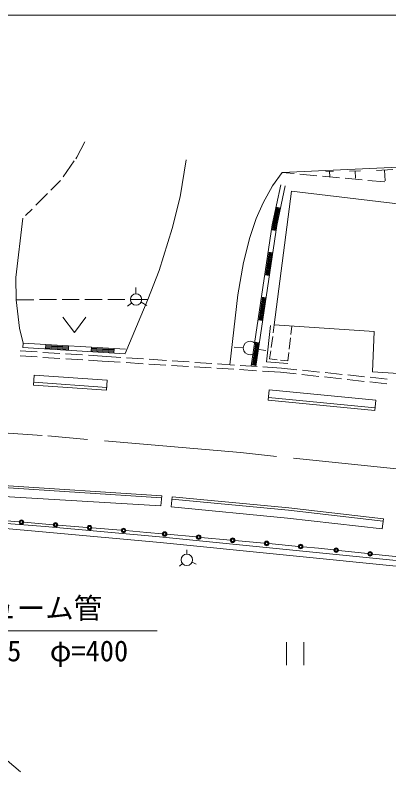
# Model space of a CAD drawing. Units: millimetres at full size, sheet at 1:1000; details may follow other scales. Extents: x 40000 to 680000, y 20000 to 380000.
# Drawn here: x 100516 to 133350, y 272594 to 339115 of the extents above; entities that cross this region are included whole.
import ezdxf
from ezdxf.enums import TextEntityAlignment as Align

# ---------------------------------------------------------------- set-up
doc = ezdxf.new("R2010")
doc.units = ezdxf.units.MM
doc.header["$LTSCALE"] = 1000
doc.linetypes.add('CHAIN', pattern=[18.5, 12, -1.5, 3.5, -1.5])
for name, color, linetype, lineweight in [('M-BGD', 7, 'Continuous', 13), ('M-BMK', 2, 'CHAIN', 13), ('M-STR-HTXT', 7, 'Continuous', 13), ('M-STR-STRC', 7, 'Continuous', 13), ('M-WORK', 1, 'Continuous', 13)]:
    doc.layers.add(name, color=color, linetype=linetype, lineweight=lineweight)
doc.styles.add('ＭＳ ゴシック', font='')
doc.styles.get('ＭＳ ゴシック').set_extended_font_data('MS Gothic')

msp = doc.modelspace()

# ---------------------------------------------------------------- linework, layer by layer
at = {"layer": 'M-BGD'}
for p, q in [((111122, 314617), (111122, 315173)), ((110745, 313807), (110402, 313521)), ((111580, 313897), (112095, 313603)), ((115611, 291733), (115611, 292126)), ((115218, 290899), (114964, 290686)), ((116060, 291021), (116412, 290850))]:
    msp.add_line(p, q, dxfattribs=at)
for centre in [(111140, 314119), (115602, 291237)]:
    msp.add_circle(centre, 500, dxfattribs=at)
at = {"layer": 'M-BMK'}
for p, q in [((102883, 302165), (94691, 302688)), ((120322, 300657), (102883, 302165)), ((136907, 298922), (120322, 300657))]:
    msp.add_line(p, q, dxfattribs=at)
at = {"layer": 'M-STR-HTXT'}
msp.add_line((67542, 339115), (427660, 339115), dxfattribs=at)
msp.add_lwpolyline([(75398, 296425), (92000, 285000), (113000, 285000)], dxfattribs=at)
at = {"layer": 'M-STR-STRC'}
for p, q in [((98282, 294779), (100873, 294567)), ((101272, 294534), (103863, 294322)), ((104262, 294290), (106853, 294078)), ((107252, 294045), (109843, 293833)), ((110242, 293800), (112075, 293650)), ((112075, 293650), (113449, 293523)), ((113847, 293487), (116436, 293247)), ((116834, 293210), (119423, 292971)), ((119822, 292934), (122410, 292695)), ((122809, 292658), (125398, 292419)), ((125796, 292382), (127170, 292255)), ((127170, 292255), (128522, 292109)), ((128919, 292066), (131504, 291786)), ((131902, 291743), (134487, 291463))]:
    msp.add_line(p, q, dxfattribs=at)
for centre, radius in [((101072, 294550), 200), ((101072, 294550), 160), ((101072, 294550), 120), ((101072, 294550), 100), ((104062, 294306), 200), ((104062, 294306), 160), ((104062, 294306), 120), ((104062, 294306), 100), ((107052, 294061), 200), ((107052, 294061), 160), ((107052, 294061), 120), ((107052, 294061), 100), ((110042, 293817), 200), ((110042, 293817), 160), ((110042, 293817), 120), ((110042, 293817), 100), ((113648, 293505), 200), ((113648, 293505), 160), ((113648, 293505), 120), ((113648, 293505), 100), ((116635, 293229), 200), ((116635, 293229), 160), ((116635, 293229), 120), ((116635, 293229), 100), ((119622, 292953), 200), ((119622, 292953), 160), ((119622, 292953), 120), ((119622, 292953), 100), ((122610, 292677), 200), ((122610, 292677), 160), ((122610, 292677), 120), ((122610, 292677), 100), ((125597, 292400), 200), ((125597, 292400), 160), ((125597, 292400), 120), ((125597, 292400), 100), ((128720, 292087), 200), ((128720, 292087), 160), ((128720, 292087), 120), ((128720, 292087), 100), ((131703, 291764), 200), ((131703, 291764), 160), ((131703, 291764), 120), ((131703, 291764), 100)]:
    msp.add_circle(centre, radius, dxfattribs=at)
at = {"layer": 'M-WORK'}
for p, q in [((106653, 327980), (105943, 326641)), ((105943, 326641), (105836, 326488)), ((105708, 326304), (104729, 324897)), ((115015, 323129), (115543, 326403)), ((123965, 325282), (145684, 326272)), ((127808, 325365), (128487, 325396)), ((128148, 325381), (128168, 324928)), ((129905, 325393), (130871, 325437)), ((130388, 325415), (130417, 324771)), ((132270, 325468), (133686, 325533)), ((132978, 325501), (133021, 324557)), ((123113, 324105), (123965, 325282)), ((125023, 325184), (123965, 325282)), ((127014, 325000), (125521, 325138)), ((129006, 324815), (127512, 324953)), ((130997, 324631), (129504, 324769)), ((104502, 324572), (103652, 323721)), ((122302, 322617), (123113, 324105)), ((123851, 324192), (123107, 320681)), ((124243, 324109), (123500, 320610)), ((132989, 324447), (131495, 324585)), ((103357, 323427), (102335, 322405)), ((124801, 323627), (123281, 311879)), ((134932, 322421), (124801, 323627)), ((114312, 320357), (115015, 323129)), ((101998, 322069), (101418, 321489)), ((121707, 321251), (122302, 322617)), ((123185, 320666), (123515, 322219)), ((123593, 322202), (123264, 320652)), ((123343, 320638), (123671, 322186)), ((123749, 322169), (123422, 320624)), ((123828, 322153), (123436, 322236)), ((101196, 321267), (100568, 316053)), ((121125, 319574), (121707, 321251)), ((123107, 320681), (121266, 308289)), ((123185, 320666), (123122, 320238)), ((123201, 320227), (123264, 320652)), ((123343, 320638), (123280, 320215)), ((113176, 316678), (114312, 320357)), ((123500, 320610), (121662, 308231)), ((123438, 320191), (123043, 320250)), ((123359, 320203), (123422, 320624)), ((120571, 317369), (121125, 319574)), ((122828, 318260), (122534, 316282)), ((122907, 318248), (122613, 316270)), ((122986, 318237), (122692, 316258)), ((123145, 318213), (122749, 318272)), ((123065, 318225), (122772, 316247)), ((120070, 314529), (120571, 317369)), ((112188, 314122), (113176, 316678)), ((100568, 316053), (100610, 314099)), ((122455, 316294), (122851, 316235)), ((100610, 314099), (102149, 314102)), ((100610, 314099), (100899, 311612)), ((102649, 314103), (104149, 314106)), ((104649, 314107), (106149, 314110)), ((106649, 314111), (108149, 314114)), ((108649, 314115), (110149, 314118)), ((110189, 309360), (112188, 314122)), ((110649, 314118), (112188, 314122)), ((119365, 308385), (120070, 314529)), ((122240, 314304), (121947, 312325)), ((122320, 314292), (122026, 312314)), ((122399, 314280), (122105, 312302)), ((122557, 314257), (122161, 314315)), ((122478, 314268), (122184, 312290)), ((104717, 312572), (105717, 311212)), ((105717, 311212), (106717, 312572)), ((121867, 312337), (122263, 312278)), ((100899, 311612), (101224, 310287)), ((122948, 311819), (122612, 308645)), ((123281, 311879), (123186, 311176)), ((123281, 311879), (132068, 311293)), ((124739, 311048), (124818, 311777)), ((123145, 310879), (123010, 309888)), ((124599, 309756), (124707, 310750)), ((132068, 311293), (131921, 307762)), ((101224, 310287), (101197, 309886)), ((101224, 310287), (110205, 309754)), ((103220, 310168), (103196, 309769)), ((103211, 310009), (105207, 309890)), ((103215, 310088), (105212, 309970)), ((105193, 309651), (105216, 310050)), ((121653, 310347), (121359, 308369)), ((121732, 310335), (121438, 308357)), ((121811, 310323), (121517, 308345)), ((121969, 310300), (121574, 310359)), ((121890, 310312), (121596, 308333)), ((102457, 309505), (100960, 309601)), ((101200, 309887), (110182, 309355)), ((104453, 309377), (102956, 309473)), ((103201, 309849), (105198, 309731)), ((103206, 309929), (105202, 309810)), ((106449, 309249), (104952, 309345)), ((107213, 309932), (107189, 309532)), ((107194, 309612), (109191, 309494)), ((107199, 309692), (109195, 309574)), ((107204, 309772), (109200, 309654)), ((107208, 309852), (109205, 309733)), ((109186, 309414), (109209, 309813)), ((120553, 309883), (119754, 309923)), ((121746, 309765), (122538, 309649)), ((122969, 309591), (122873, 308888)), ((124488, 308729), (124567, 309458)), ((102461, 309064), (100964, 309160)), ((104457, 308936), (102960, 309032)), ((106453, 308808), (104956, 308904)), ((108167, 309139), (106948, 309217)), ((108172, 308698), (106952, 308776)), ((109810, 309029), (108167, 309139)), ((109758, 308600), (108172, 308698)), ((111805, 308894), (110309, 308995)), ((113801, 308760), (112304, 308861)), ((115796, 308626), (114299, 308726)), ((122873, 308888), (123532, 308823)), ((123830, 308794), (124488, 308729)), ((111755, 308477), (110257, 308569)), ((113751, 308353), (112254, 308446)), ((115747, 308230), (114250, 308323)), ((117743, 308107), (116246, 308200)), ((117792, 308491), (116295, 308592)), ((119739, 307984), (118242, 308076)), ((119787, 308357), (118290, 308458)), ((121783, 308223), (120286, 308323)), ((121280, 308380), (121675, 308322)), ((123924, 308078), (122281, 308189)), ((122612, 308645), (124470, 308486)), ((125256, 307942), (123924, 308078)), ((102201, 307478), (102138, 306592)), ((108606, 307024), (102201, 307478)), ((121736, 307861), (120238, 307953)), ((123821, 307732), (122235, 307830)), ((125210, 307579), (123821, 307732)), ((127198, 307361), (125707, 307525)), ((127245, 307738), (125753, 307891)), ((129235, 307534), (127743, 307687)), ((131225, 307330), (129732, 307483)), ((131921, 307762), (134184, 307600)), ((102156, 306841), (108561, 306387)), ((108543, 306138), (108606, 307024)), ((129186, 307142), (127695, 307306)), ((131174, 306923), (129683, 307087)), ((133162, 306705), (131671, 306869)), ((133214, 307126), (131722, 307279)), ((102138, 306592), (108543, 306138)), ((122832, 306182), (122743, 305259)), ((132206, 305283), (122832, 306182)), ((122767, 305507), (132142, 304608)), ((122743, 305259), (132118, 304359)), ((132118, 304359), (132206, 305283)), ((96063, 297805), (113383, 296672)), ((96072, 297985), (113401, 296871)), ((96022, 297006), (113320, 295975)), ((113401, 296871), (113320, 295975)), ((114307, 296777), (114222, 295881)), ((114307, 296777), (124552, 295795)), ((114288, 296578), (124531, 295596)), ((114222, 295881), (124457, 294900)), ((124531, 295596), (132847, 294643)), ((124552, 295795), (132870, 294842)), ((95904, 294710), (103166, 294176)), ((124457, 294900), (132767, 293948)), ((132870, 294842), (132767, 293948)), ((95884, 294326), (103235, 293669)), ((103166, 294176), (113199, 293265)), ((103235, 293669), (113268, 292758)), ((113199, 293265), (135655, 291010)), ((113268, 292758), (135723, 290503)), ((124347, 283982), (124347, 281982)), ((125867, 281982), (125867, 283982)), ((100991, 272594), (99830, 273605))]:
    msp.add_line(p, q, dxfattribs=at)
msp.add_circle((121153, 309852), 600, dxfattribs=at)

# ---------------------------------------------------------------- texts
at = {"layer": 'M-STR-HTXT', "style": 'ＭＳ ゴシック'}
msp.add_text('ヒューム管', height=1833, dxfattribs=at).set_placement((95665, 285519), align=Align.BOTTOM_LEFT)
msp.add_text('L=17.5\u3000φ=400', height=1833, dxfattribs=at).set_placement((102014, 283228), align=Align.MIDDLE_CENTER)

doc.saveas('drawing.dxf')
